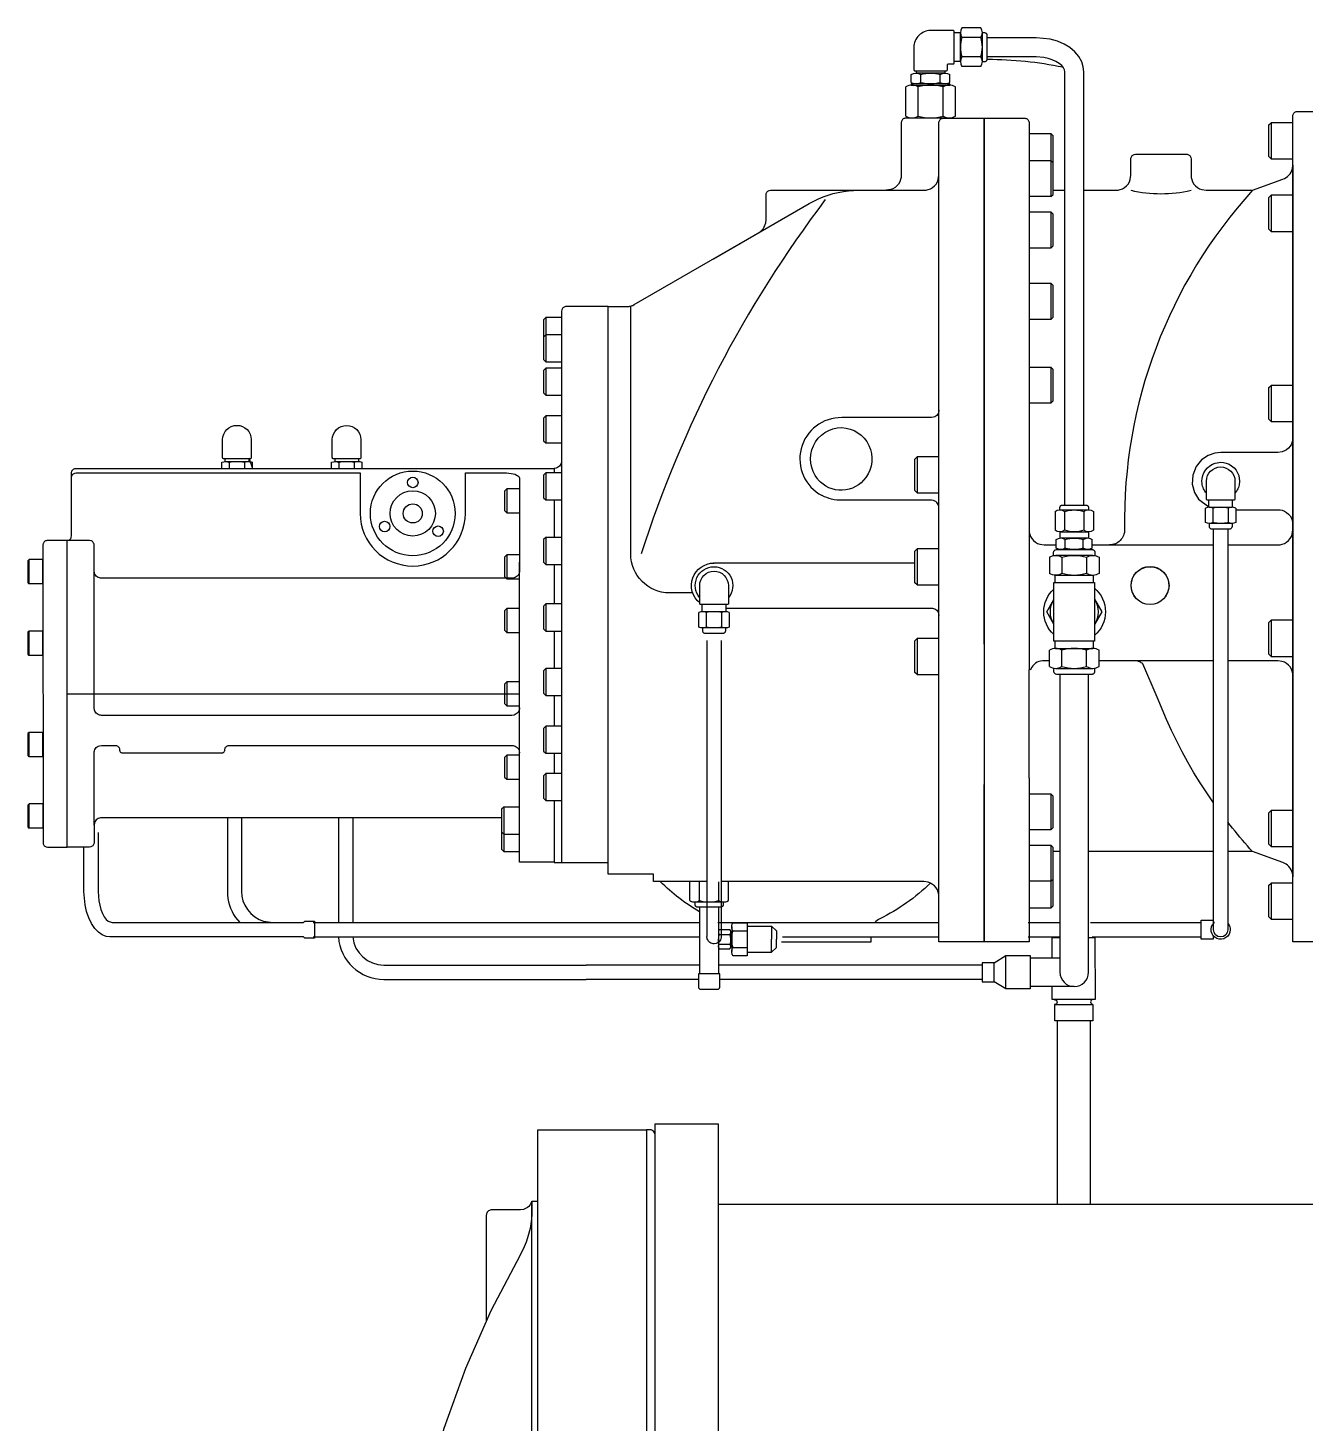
# Model space of a CAD drawing. Extents: x -345393 to -54719, y 203828 to 476815.
# Drawn here: x -303947 to -301704, y 293336 to 295787 of the extents above; entities that cross this region are included whole.
import ezdxf

# ---------------------------------------------------------------- set-up
doc = ezdxf.new("R2010")
doc.units = 0
doc.header["$LTSCALE"] = 1000
doc.header["$MEASUREMENT"] = 0
doc.layers.get('0').update_dxf_attribs({"color": 252, "linetype": 'CONTINUOUS'})
doc.layers.add('暖通-风-设备', color=40, linetype='CONTINUOUS')

# ---------------------------------------------------------------- blocks, each defined once
blk = doc.blocks.new('A$C458E6109')
at = {"color": 3}
for p, q in [((1637.9, 5447.2), (1627, 5447.2)), ((1637.9, 5396.7), (1637.9, 5447.5)), ((1676.3, 5396.7), (1676.3, 5447.6)), ((1637.9, 5396.9), (1627, 5396.9)), ((1610.8, 5376.6), (1559.9, 5376.6)), ((1560.3, 5380.5), (1560.3, 5376.6)), ((1610.6, 5380.5), (1610.6, 5376.6)), ((1552.8, 5355.7), (1618.1, 5355.7)), ((1610.7, 5357.8), (1559.9, 5357.8)), ((1600, 3929.8), (1600, 5197.1)), ((2221.7, 3952.2), (2221.7, 5218.2)), ((2221.7, 5215), (2221.7, 3964.8)), ((326.1, 4682.2), (406.7, 4682.2)), ((346.1, 4699), (346.1, 4694.3)), ((347.1, 4694.3), (387.1, 4694.3)), ((353.8, 4682.2), (353.8, 4692.9)), ((380.4, 4692.9), (380.4, 4682.2)), ((388, 4699), (388, 4694.4)), ((388.1, 4700.6), (394.7, 4682.2)), ((538.8, 4699), (538.8, 4694.3)), ((539.9, 4694.3), (579.8, 4694.3)), ((546.6, 4682.2), (546.6, 4692.9)), ((573.1, 4692.9), (573.1, 4682.2)), ((580.7, 4699), (580.7, 4694.4)), ((937.3, 4695.4), (937.3, 3990)), ((1812.3, 4609.1), (1863.2, 4609.1)), ((2073.9, 4613.7), (2073.9, 4626.3)), ((2114.8, 4613.7), (2074.9, 4613.7)), ((2081.6, 4586.8), (2081.6, 4612.3)), ((2108.2, 4612.3), (2108.2, 4586.8)), ((2115.9, 4613.7), (2115.9, 4626.3)), ((2114.8, 4585.3), (2074.9, 4585.3)), ((1812.3, 4570.7), (1863.1, 4570.7)), ((1812.5, 4570.7), (1812.5, 4559.8)), ((1861.3, 4559.8), (1814.1, 4559.8)), ((1862.8, 4570.7), (1862.8, 4559.8)), ((1861.3, 4539.4), (1814.1, 4539.4)), ((1805.1, 4529.4), (1870.4, 4529.4)), ((1804.1, 4481.7), (1804.1, 4494.3)), ((1805, 4494.3), (1870.4, 4494.3)), ((1871.2, 4494.3), (1871.2, 4481.7)), ((1184.1, 4430.2), (1184.1, 4442.8)), ((1226.1, 4430.2), (1226.1, 4442.8)), ((1225, 4430.2), (1185.1, 4430.2)), ((1191.7, 4403.2), (1191.7, 4428.8)), ((1218.4, 4428.8), (1218.4, 4403.2)), ((1225, 4401.8), (1185.1, 4401.8)), ((1192.6, 4379.8), (1192.6, 3859.5)), ((1804.1, 4365.9), (1804.1, 4378.4)), ((1805, 4365.9), (1870.4, 4365.9)), ((1871.2, 4378.4), (1871.2, 4365.9)), ((1758.4, 4137.8), (1758.4, 4328.2)), ((1805.1, 4330.7), (1870.4, 4330.7)), ((68.7, 4286.1), (863.4, 4286.1)), ((1171.1, 3920.4), (1221.9, 3920.4)), ((1236.1, 3876.6), (1236.1, 3844.1)), ((1306.2, 3878), (1306.2, 3855)), ((1214.5, 3871.9), (1233, 3871.9)), ((1214.5, 3863.4), (1233, 3863.4)), ((1234.3, 3844.1), (1234.3, 3867.7)), ((1238.1, 3869.5), (1263.4, 3869.5)), ((1306.2, 3831.9), (1306.2, 3855)), ((1812.5, 3857.7), (1807.1, 3857.7)), ((1862.8, 3857.9), (1865.7, 3857.9)), ((1213.2, 3842.2), (1213.2, 3844.1)), ((1214.5, 3846.4), (1233, 3846.4)), ((1214.5, 3838), (1233, 3838)), ((1234.3, 3842.2), (1234.3, 3844.1)), ((1236.1, 3844.1), (1236.1, 3833.1)), ((1238.1, 3840.4), (1263.4, 3840.4))]:
    blk.add_line(p, q, dxfattribs=at)
for points in [[(1624.9, 5392.7), (1625.2, 5392.8), (1625.5, 5392.9), (1625.8, 5392.9), (1626.1, 5393.1), (1626.4, 5393.3), (1626.6, 5393.6), (1626.8, 5393.9), (1626.9, 5394.2), (1627, 5394.8), (1627, 5449.3), (1627, 5449.3), (1627, 5449.6), (1626.9, 5449.9), (1626.8, 5450.3), (1626.6, 5450.5), (1626.4, 5450.8), (1626.1, 5451), (1625.8, 5451.2), (1625.5, 5451.3), (1624.9, 5451.4), (1585.4, 5451.4, 0.414214), (1556.1, 5422.1), (1556.1, 5382.6), (1556.1, 5382.6), (1556.1, 5382.3), (1556.2, 5382), (1556.3, 5381.7), (1556.5, 5381.4), (1556.7, 5381.1), (1557, 5380.9), (1557.2, 5380.7), (1557.6, 5380.6), (1558.2, 5380.5), (1612.7, 5380.5), (1612.7, 5380.5), (1613, 5380.5), (1613.3, 5380.6), (1613.6, 5380.7), (1613.9, 5380.9), (1614.1, 5381.1), (1614.4, 5381.4), (1614.5, 5381.7), (1614.7, 5382), (1614.8, 5382.6), (1614.8, 5390.6), (1614.8, 5390.6), (1614.8, 5390.9), (1614.8, 5391.2), (1615, 5391.6), (1615.1, 5391.8), (1615.4, 5392.1), (1615.6, 5392.3), (1615.9, 5392.5), (1616.2, 5392.7), (1616.8, 5392.7), (1624.9, 5392.7)], [(1640.5, 5456, 0.309373), (1640.5, 5439.1, 0.154701), (1640.5, 5405.2, 0.30923), (1640.5, 5388.3)], [(1673.7, 5388.3, 0.309277), (1673.7, 5405.2, 0.154703), (1673.7, 5439.1, 0.309408), (1673.7, 5456)], [(1685.5, 5401.1, -0.048424), (1817.8, 5387.4)], [(1551.5, 5374, -0.309381), (1568.4, 5374, -0.154706), (1602.3, 5374, -0.309222), (1619.2, 5374)], [(1629, 5352.3, 0.309416), (1607.2, 5352.3, 0.154705), (1563.7, 5352.3, 0.30926), (1541.9, 5352.3)], [(1551.5, 5360.4, 0.309381), (1568.4, 5360.4, 0.154706), (1602.3, 5360.4, 0.309262), (1619.2, 5360.4)], [(1541.9, 5301.2, 0.309276), (1563.7, 5301.2, 0.154708), (1607.3, 5301.2, 0.309377), (1629, 5301.2)], [(1400.4, 5154.3, 0.084543), (1077, 4531.9)], [(2150.8, 5170.7, 0.191415), (1926.1, 4574.5, -0.419413), (1899.7, 4547.6)], [(1937.2, 5170.7, 0.112174), (2042.8, 5170.7)], [(1166.6, 4463.3), (1126.8, 4463.3, -0.411835), (1058.7, 4531.9), (1058.7, 4967.3)], [(1600, 4784.6), (1599.9, 4782.7), (1599.4, 4780.7), (1598.7, 4778.8), (1597.6, 4776.9), (1596.1, 4775.3), (1594.5, 4773.9), (1592.6, 4772.7), (1590.7, 4772), (1586.8, 4771.4), (1429.5, 4771.4, 0.79104), (1394.8, 4634.4)], [(341.9, 4732.6, -1), (392.2, 4732.6), (392.2, 4701.1), (392.2, 4701.1), (392.2, 4700.8), (392.1, 4700.5), (392, 4700.2), (391.8, 4699.9), (391.6, 4699.6), (391.3, 4699.4), (391, 4699.2), (390.7, 4699.2), (390.1, 4699), (344, 4699), (344, 4699), (343.7, 4699.1), (343.4, 4699.2), (343.1, 4699.2), (342.8, 4699.4), (342.5, 4699.6), (342.3, 4699.9), (342.1, 4700.2), (342, 4700.5), (341.9, 4701.1), (341.9, 4732.6)], [(534.6, 4732.6, -0.991303), (584.9, 4732.6), (584.9, 4701.1), (584.9, 4701.1), (584.9, 4700.8), (584.8, 4700.5), (584.7, 4700.2), (584.5, 4699.9), (584.3, 4699.6), (584, 4699.4), (583.7, 4699.2), (583.4, 4699.2), (582.8, 4699), (536.7, 4699), (536.7, 4699), (536.4, 4699.1), (536.1, 4699.2), (535.8, 4699.2), (535.5, 4699.4), (535.2, 4699.6), (535, 4699.9), (534.8, 4700.2), (534.7, 4700.5), (534.6, 4701.1), (534.6, 4732.6)], [(1387.6, 4663.2, -0.639083), (1429.5, 4753.8, -0.603405), (1471.4, 4666)], [(340.5, 4692.9, -0.223683), (353.8, 4692.3)], [(353.8, 4692.9, -0.107705), (380.4, 4692.9)], [(380.4, 4692.9, -0.223497), (393.7, 4692.9)], [(533.2, 4692.9, -0.223707), (546.5, 4692.3)], [(546.5, 4692.9, -0.107705), (573.1, 4692.9)], [(573.1, 4692.9, -0.22348), (586.4, 4692.9)], [(2069.8, 4659.8, -0.991303), (2120, 4659.8), (2120, 4628.4), (2120, 4628.4), (2120, 4628.1), (2120, 4627.8), (2119.8, 4627.5), (2119.7, 4627.2), (2119.4, 4626.9), (2119.2, 4626.7), (2118.9, 4626.5), (2118.6, 4626.4), (2118, 4626.3), (2071.8, 4626.3), (2071.8, 4626.3), (2071.5, 4626.3), (2071.2, 4626.4), (2070.9, 4626.5), (2070.6, 4626.7), (2070.4, 4626.9), (2070.1, 4627.2), (2070, 4627.5), (2069.8, 4627.8), (2069.8, 4628.4), (2069.8, 4659.8)], [(583.5, 4674.2), (583.5, 4603, 1), (768.3, 4603), (768.3, 4674.2)], [(1471.4, 4666, -0.487748), (1387.6, 4662.5)], [(1600, 4613), (1599.9, 4614.9), (1599.4, 4616.8), (1598.7, 4618.8), (1597.6, 4620.6), (1596.1, 4622.3), (1594.5, 4623.7), (1592.6, 4624.8), (1590.7, 4625.6), (1586.8, 4626.1), (1429.5, 4626.1, -0.124691), (1394.8, 4634.4)], [(1803.9, 4606.5, -0.309297), (1820.8, 4606.5, -0.154707), (1854.7, 4606.5, -0.309428), (1871.6, 4606.5)], [(2081.6, 4612.3, 0.223522), (2068.3, 4612.3)], [(2108.1, 4612.3, 0.107709), (2081.5, 4612.3)], [(2121.5, 4612.3, 0.223405), (2108.2, 4612.3)], [(2081.6, 4586.8, -0.223486), (2068.2, 4586.8)], [(2108.2, 4586.8, -0.107705), (2081.6, 4586.8)], [(2121.5, 4586.8, -0.223399), (2108.2, 4586.8)], [(1871.6, 4573.4, -0.309381), (1854.7, 4573.4, -0.154697), (1820.8, 4573.4, -0.309291), (1803.9, 4573.4)], [(1806.2, 4557.4, -0.309423), (1822, 4557.4, -0.154708), (1853.4, 4557.4, -0.309257), (1869.2, 4557.4)], [(2107.5, 4575.4), (2107.5, 3871.5, -1), (2082.3, 3871.5), (2082.3, 4575.4)], [(1869.1, 4541.8, -0.309295), (1853.4, 4541.8, -0.154708), (1822, 4541.8, -0.309457), (1806.2, 4541.8)], [(1179.9, 4445.7, -0.704045), (1205.1, 4515.9)], [(1794.2, 4526, -0.309293), (1816, 4526, -0.154705), (1859.5, 4526, -0.309457), (1881.3, 4526)], [(1179.9, 4455, -0.638677), (1205, 4509.3, -0.638736), (1230.3, 4455.1)], [(1230.2, 4449.1), (1230.2, 4444.9), (1230.2, 4444.9), (1230.2, 4444.6), (1230.2, 4444.3), (1230, 4444), (1229.9, 4443.7), (1229.6, 4443.4), (1229.4, 4443.2), (1229.1, 4443), (1228.8, 4442.9), (1228.2, 4442.8), (1182, 4442.8), (1182, 4442.8), (1181.7, 4442.9), (1181.4, 4442.9), (1181.1, 4443), (1180.8, 4443.2), (1180.6, 4443.4), (1180.3, 4443.7), (1180.2, 4444), (1180, 4444.3), (1179.9, 4444.9), (1179.9, 4476.3, -0.414222), (1205.1, 4501.5, -0.414225), (1230.2, 4476.3), (1230.2, 4449.1)], [(1881.3, 4497.6, -0.309416), (1859.5, 4497.6, -0.154712), (1815.9, 4497.6, -0.309275), (1794.2, 4497.6)], [(1945.7, 4455, -0.639285), (1970.8, 4509.4, -0.639337), (1996, 4455)], [(1802, 4390.4, -0.446297), (1802, 4469.9)], [(1873.3, 4471.8, -0.461083), (1873.3, 4388.4)], [(1802, 4408.2, -0.28264), (1802, 4452)], [(1873.3, 4452.5, -0.287732), (1873.3, 4407.8)], [(1191.8, 4428.8, 0.223476), (1178.5, 4428.8)], [(1218.3, 4428.8, 0.107695), (1191.7, 4428.8)], [(1231.7, 4428.8, 0.223351), (1218.4, 4428.8)], [(1191.7, 4403.2, -0.22353), (1178.4, 4403.2)], [(1218.4, 4403.2, -0.107701), (1191.7, 4403.2)], [(1231.7, 4403.2, -0.223381), (1218.4, 4403.2)], [(1881.3, 4362.5, 0.309416), (1859.5, 4362.5, 0.154712), (1815.9, 4362.5, 0.309244), (1794.2, 4362.5)], [(1794.2, 4334.1, 0.309293), (1816, 4334.1, 0.154709), (1859.5, 4334.1, 0.309457), (1881.3, 4334.1)], [(1179.7, 3903, -0.064951), (1110.7, 3956.2)], [(1585, 3953.6, -0.081348), (1496.1, 3890.9, 0.10634), (1487.3, 3884.1)], [(2108.3, 3881.7, -0.162988), (2111.6, 3871.6, -0.536861), (2088.4, 3856.2, -0.539225), (2083.2, 3883.8)], [(545.3, 3858.9, 0.394421), (625.1, 3784.4), (980.3, 3784.4)], [(570.4, 3858.9, 0.384771), (625.1, 3809.6), (980.3, 3809.6)], [(1812.5, 3797, 1), (1862.8, 3797)], [(1803.3, 3748.7, -0.793003), (1805.2, 3740.8, -0.115984), (1803.3, 3740.4)], [(1870.3, 3749, 0.910769), (1870.4, 3740.6)]]:
    blk.add_lwpolyline(points, format="xyb", dxfattribs=at)
for points in [[(1673.7, 5456), (1640.5, 5456)], [(1676.3, 5396.9), (1680.5, 5396.9), (1680.5, 5396.9), (1681.1, 5396.9), (1681.7, 5397.1), (1682.3, 5397.3), (1682.9, 5397.7), (1683.4, 5398.2), (1683.9, 5398.7), (1684.2, 5399.3), (1684.5, 5399.9), (1684.7, 5401.1), (1684.7, 5443), (1684.7, 5443), (1684.6, 5443.6), (1684.5, 5444.3), (1684.2, 5444.9), (1683.9, 5445.5), (1683.4, 5446), (1682.9, 5446.4), (1682.3, 5446.8), (1681.7, 5447), (1680.5, 5447.2), (1676.3, 5447.2)], [(1673.7, 5439.1), (1640.5, 5439.1)], [(1854.4, 4617.5), (1854.4, 5378.9), (1854.4, 5378.9), (1853.5, 5387.7), (1850.8, 5396.7), (1845.9, 5405.6), (1839, 5413.9), (1830.1, 5421.4), (1819.7, 5427.7), (1808, 5432.6), (1795.6, 5436.1), (1770.6, 5438.7), (1684.7, 5438.7)], [(1673.7, 5405.2), (1640.5, 5405.2)], [(1820.9, 4617.5), (1820.9, 5378.9), (1820.9, 5378.9), (1820.4, 5382.4), (1818.6, 5386.1), (1815.6, 5390), (1811.2, 5393.7), (1805.6, 5397.2), (1799, 5400.1), (1791.9, 5402.4), (1784.5, 5404.1), (1770.6, 5405.2), (1684.7, 5405.2)], [(1551.5, 5360.4), (1551.5, 5374)], [(1568.4, 5360.4), (1568.4, 5374)], [(1602.3, 5360.4), (1602.3, 5374)], [(1619.2, 5360.4), (1619.2, 5374)], [(1673.7, 5388.3), (1640.5, 5388.3)], [(1541.9, 5301.2), (1541.9, 5352.3)], [(1551.5, 5355.7), (1619.3, 5355.7), (1619.3, 5357.8), (1551.5, 5357.8), (1551.5, 5355.7)], [(1563.7, 5301.2), (1563.7, 5352.3)], [(1607.3, 5301.2), (1607.3, 5352.3)], [(1629, 5301.2), (1629, 5352.3)], [(1098.5, 3969.4), (1019.1, 3969.4), (1019.1, 3990), (1019.1, 4966.5), (1051.7, 4966.5), (1051.7, 4966.5), (1053.1, 4966.5), (1054.5, 4966.5), (1055.8, 4966.7), (1057.2, 4966.9), (1058.5, 4967.3), (1059.8, 4967.6), (1061.1, 4968.1), (1062.4, 4968.6), (1064.8, 4969.8), (1283.2, 5095.9), (1283.2, 5095.9), (1285.4, 5097.4), (1287.5, 5099.1), (1289.5, 5101.1), (1291.3, 5103.2), (1292.8, 5105.6), (1294.1, 5108.1), (1295.1, 5110.7), (1295.8, 5113.4), (1296.4, 5118.8), (1296.4, 5162.8), (1296.4, 5162.8), (1296.5, 5164), (1296.7, 5165.1), (1297.2, 5166.3), (1297.8, 5167.4), (1298.7, 5168.4), (1299.7, 5169.3), (1300.8, 5169.9), (1302, 5170.3), (1304.3, 5170.7), (1573.6, 5170.7), (1573.6, 5170.7), (1577.4, 5171), (1581.4, 5171.9), (1585.3, 5173.4), (1589, 5175.6), (1592.3, 5178.5), (1595.1, 5181.7), (1597.3, 5185.4), (1598.9, 5189.4), (1600, 5197.1), (1600, 5289.5), (1600, 5289.5), (1600.1, 5290.7), (1600.4, 5291.9), (1600.8, 5293), (1601.5, 5294.1), (1602.3, 5295.1), (1603.3, 5296), (1604.4, 5296.6), (1605.6, 5297.1), (1607.9, 5297.4), (1679.2, 5297.4), (1679.2, 3850.6), (1600, 3850.6), (1600, 3929.8), (1600, 3929.8), (1599.7, 3933.6), (1598.9, 3937.5), (1597.3, 3941.4), (1595.1, 3945.1), (1592.3, 3948.5), (1589, 3951.3), (1585.3, 3953.5), (1581.4, 3955), (1573.6, 3956.2), (1217.6, 3956.2)], [(1609.6, 5297.4), (1541.9, 5297.4), (1541.9, 5297.4), (1540.8, 5297.4), (1539.6, 5297.1), (1538.4, 5296.6), (1537.3, 5296), (1536.3, 5295.1), (1535.5, 5294.1), (1534.8, 5293), (1534.3, 5291.9), (1534, 5289.5), (1534, 5197.1), (1534, 5197.1), (1533.7, 5193.3), (1532.8, 5189.4), (1531.3, 5185.4), (1529.1, 5181.7), (1526.3, 5178.5), (1522.9, 5175.6), (1519.2, 5173.4), (1515.3, 5171.9), (1507.6, 5170.7)], [(1679.2, 4373.4), (1679.2, 5297.4), (1750.5, 5297.4), (1750.5, 5297.4), (1751.6, 5297.4), (1752.8, 5297.1), (1754, 5296.6), (1755.1, 5296), (1756.1, 5295.1), (1757, 5294.1), (1757.6, 5293), (1758.1, 5291.9), (1758.4, 5289.5), (1758.4, 4328.2)], [(2069.2, 5170.7), (2150.8, 5170.7), (2204.3, 5190.2), (2204.3, 5190.2), (2207.1, 5191.4), (2209.9, 5193), (2212.5, 5195), (2214.8, 5197.2), (2216.9, 5199.9), (2218.6, 5202.7), (2220, 5205.7), (2220.9, 5208.8), (2221.7, 5215), (2221.7, 5301.4), (2221.7, 5301.4), (2221.8, 5302.6), (2222, 5303.7), (2222.5, 5304.9), (2223.1, 5306), (2224, 5307), (2225, 5307.9), (2226.1, 5308.5), (2227.3, 5309), (2229.6, 5309.4), (2300.9, 5309.4)], [(1758.4, 5270.3), (1796.7, 5270.3), (1796.7, 5223)], [(1800.6, 5219), (1800.6, 5266.3), (1796.7, 5270.3)], [(2183.4, 5226.1), (2179.5, 5230.1), (2179.5, 5285.6), (2183.4, 5289.5)], [(2221.7, 5289.5), (2183.4, 5289.5), (2183.4, 5226.1), (2221.7, 5226.1)], [(1758.4, 5223), (1796.7, 5223), (1796.7, 5159.6), (1758.4, 5159.6)], [(1796.7, 5159.6), (1800.6, 5163.6), (1800.6, 5219), (1796.7, 5223)], [(1910.8, 5170.7), (1914.6, 5171), (1918.6, 5171.9), (1922.5, 5173.4), (1926.2, 5175.6), (1929.5, 5178.5), (1932.3, 5181.7), (1934.5, 5185.5), (1936.1, 5189.4), (1937.2, 5197.1), (1937.2, 5226.1), (1937.2, 5226.1), (1937.3, 5227.3), (1937.6, 5228.5), (1938, 5229.6), (1938.7, 5230.8), (1939.5, 5231.8), (1940.5, 5232.6), (1941.6, 5233.2), (1942.8, 5233.7), (1945.1, 5234.1), (2034.9, 5234.1), (2034.9, 5234.1), (2036.1, 5234), (2037.2, 5233.7), (2038.4, 5233.2), (2039.5, 5232.6), (2040.5, 5231.8), (2041.4, 5230.8), (2042, 5229.6), (2042.5, 5228.5), (2042.8, 5226.1), (2042.8, 5197.1), (2042.8, 5197.1), (2043.1, 5193.3), (2044, 5189.4), (2045.5, 5185.4), (2047.7, 5181.7), (2050.6, 5178.5), (2053.9, 5175.6), (2057.6, 5173.4), (2061.5, 5171.9), (2069.2, 5170.7)], [(1204, 5050.2), (1372.3, 5147.3), (1372.3, 5147.3), (1380.2, 5151.7), (1388.4, 5155.6), (1396.9, 5159.1), (1405.5, 5162.2), (1414.3, 5164.8), (1423.2, 5166.9), (1432.2, 5168.6), (1441.3, 5169.7), (1459.4, 5170.7)], [(1800.7, 5170.7), (1820.9, 5170.7)], [(1854.4, 5170.7), (1910.8, 5170.7)], [(2183.4, 5098.6), (2179.4, 5102.5), (2179.4, 5158), (2183.4, 5162)], [(2221.7, 5162), (2183.4, 5162), (2183.4, 5098.6), (2221.7, 5098.6)], [(1758.4, 5132.7), (1796.7, 5132.7), (1796.7, 5069.3), (1758.4, 5069.3)], [(1796.7, 5069.3), (1800.6, 5073.3), (1800.6, 5128.8), (1796.7, 5132.7)], [(1758.4, 5007.3), (1796.7, 5007.3), (1796.7, 4943.9), (1758.4, 4943.9)], [(1796.7, 4943.9), (1800.6, 4947.9), (1800.6, 5003.4), (1796.7, 5007.3)], [(924.1, 4098.6), (924.1, 3990), (1019.1, 3990), (1019.2, 4966.3)], [(1019.2, 4966.3), (945.2, 4966.3), (945.2, 4966.3), (944.1, 4966.3), (942.9, 4966), (941.7, 4965.5), (940.6, 4964.9), (939.6, 4964.1), (938.8, 4963.1), (938.1, 4961.9), (937.7, 4960.8), (937.3, 4958.4), (937.3, 4695.4), (937.3, 4695.4), (937.2, 4693.5), (936.7, 4691.5), (936, 4689.6), (934.9, 4687.7), (933.5, 4686.1), (931.8, 4684.7), (929.9, 4683.5), (928, 4682.8), (924.1, 4682.2), (924.1, 4674.1)], [(937.3, 4947), (909.6, 4947), (905.6, 4943.1), (905.6, 4912.8)], [(909.6, 4947), (909.6, 4916.8)], [(937.3, 4916.8), (909.6, 4916.8), (905.6, 4912.8), (905.6, 4873.3), (909.6, 4869.3), (937.3, 4869.3)], [(909.6, 4916.8), (909.6, 4869.3)], [(937.3, 4858.3), (909.6, 4858.3), (905.6, 4854.3), (905.6, 4814.8), (909.6, 4810.8), (937.3, 4810.8)], [(909.6, 4858.3), (909.6, 4810.8)], [(1758.4, 4860), (1796.7, 4860), (1796.7, 4796.6), (1758.4, 4796.6)], [(1796.7, 4796.6), (1800.6, 4800.6), (1800.6, 4856), (1796.7, 4860)], [(2183.4, 4764.6), (2179.4, 4768.6), (2179.4, 4824), (2183.4, 4828)], [(2221.7, 4828), (2183.4, 4828), (2183.4, 4764.6), (2221.7, 4764.6)], [(937.3, 4774.3), (909.6, 4774.3), (905.6, 4770.4), (905.6, 4730.8), (909.6, 4726.9), (937.3, 4726.9)], [(909.6, 4774.3), (909.6, 4726.9)], [(2221.7, 4736.4), (2221.4, 4732.6), (2220.5, 4728.7), (2219, 4724.8), (2216.8, 4721), (2213.9, 4717.7), (2210.6, 4714.9), (2206.9, 4712.7), (2203, 4711.2), (2195.3, 4710), (2094.9, 4710), (2094.9, 4710), (2084.4, 4708.9), (2072.8, 4704.9), (2061.4, 4697.2), (2051.7, 4685.4), (2045.9, 4670.5), (2045, 4654.6), (2048.8, 4639.9), (2056, 4628.1), (2073.9, 4614.3)], [(68.7, 4555.4), (69.8, 4555.5), (71, 4555.8), (72.2, 4556.3), (73.3, 4556.9), (74.3, 4557.8), (75.1, 4558.8), (75.8, 4559.9), (76.2, 4561.1), (76.6, 4563.4), (76.6, 4674.3), (76.6, 4674.3), (76.7, 4675.4), (76.9, 4676.6), (77.4, 4677.8), (78.1, 4678.8), (78.9, 4679.8), (79.9, 4680.7), (81, 4681.4), (82.2, 4681.9), (84.5, 4682.2), (924.1, 4682.2)], [(340.5, 4682.2), (340.5, 4692.9)], [(393.7, 4692.9), (393.7, 4682.2)], [(533.2, 4682.2), (533.2, 4692.9)], [(586.4, 4692.9), (586.4, 4682.2)], [(1561.7, 4639), (1557.8, 4643), (1557.8, 4698.4), (1561.7, 4702.3)], [(1600, 4702.3), (1561.7, 4702.3), (1561.7, 4639), (1600, 4639)], [(2069.8, 4638.5), (2068.3, 4640.2), (2067, 4642.2), (2065.9, 4644.2), (2064.8, 4646.3), (2063.9, 4648.5), (2063.2, 4650.7), (2062.6, 4653), (2062.2, 4655.2), (2061.9, 4659.8), (2061.9, 4659.8), (2062.3, 4664.6), (2063.4, 4669.5), (2065.3, 4674.4), (2068.1, 4679), (2071.6, 4683.1), (2075.7, 4686.7), (2080.4, 4689.4), (2085.2, 4691.4), (2094.9, 4692.9)], [(2094.9, 4692.9), (2099.7, 4692.5), (2104.6, 4691.4), (2109.5, 4689.4), (2114.1, 4686.7), (2118.3, 4683.1), (2121.8, 4679), (2124.5, 4674.4), (2126.5, 4669.5), (2127.9, 4659.8), (2127.9, 4659.8), (2127.8, 4657.5), (2127.6, 4655.2), (2127.2, 4653), (2126.6, 4650.7), (2125.9, 4648.5), (2125, 4646.3), (2124, 4644.2), (2122.8, 4642.2), (2120, 4638.5)], [(768.3, 4674.2), (837, 4674.2), (837, 4674.2), (840.8, 4674.1), (844.7, 4673.8), (848.6, 4673.3), (852.3, 4672.6), (855.6, 4671.7), (858.4, 4670.5), (860.6, 4669.3), (862.2, 4668), (863.4, 4665.5), (863.4, 4502.3), (863.4, 4502.3), (863.2, 4500.3), (862.8, 4498.4), (862, 4496.4), (860.9, 4494.6), (859.5, 4492.9), (857.8, 4491.5), (856, 4490.4), (854, 4489.7), (850.2, 4489.1), (129.4, 4489.1), (129.4, 4489.1), (127.5, 4489.2), (125.5, 4489.7), (123.5, 4490.4), (121.7, 4491.5), (120, 4492.9), (118.6, 4494.6), (117.5, 4496.4), (116.7, 4498.4), (116.2, 4502.3), (116.2, 4547.5), (116.2, 4547.5), (116.1, 4548.7), (115.8, 4549.9), (115.3, 4551), (114.7, 4552.2), (113.8, 4553.2), (112.8, 4554), (111.7, 4554.6), (110.6, 4555.1), (108.2, 4555.4), (68.6, 4555.4)], [(76.6, 4666.3), (76.7, 4667.4), (76.9, 4668.6), (77.4, 4669.8), (78.1, 4670.9), (78.9, 4671.9), (79.9, 4672.7), (81, 4673.4), (82.2, 4673.8), (84.5, 4674.2), (583.5, 4674.2)], [(937.3, 4674.1), (909.6, 4674.1), (905.6, 4670.2), (905.6, 4630.6), (909.6, 4626.6), (937.3, 4626.6)], [(909.6, 4674.1), (909.6, 4626.6)], [(863.4, 4646.3), (840.9, 4646.3), (837, 4642.3), (837, 4608), (840.9, 4604), (863.4, 4604)], [(840.9, 4646.3), (840.9, 4604)], [(924.1, 4626.6), (924.1, 4561)], [(1812.5, 4609.1), (1812.5, 4613.3), (1812.5, 4613.3), (1812.6, 4613.9), (1812.7, 4614.5), (1812.9, 4615.2), (1813.3, 4615.7), (1813.7, 4616.3), (1814.3, 4616.7), (1814.9, 4617.1), (1815.5, 4617.3), (1816.7, 4617.5), (1858.6, 4617.5), (1858.6, 4617.5), (1859.2, 4617.5), (1859.9, 4617.3), (1860.5, 4617.1), (1861.1, 4616.7), (1861.6, 4616.3), (1862, 4615.7), (1862.4, 4615.2), (1862.6, 4614.5), (1862.8, 4613.3), (1862.8, 4609.1)], [(2068.2, 4586.8), (2068.2, 4612.3)], [(2121.5, 4612.3), (2121.5, 4586.8)], [(2121.5, 4609.6), (2195.3, 4609.6), (2195.3, 4609.6), (2199.1, 4609.4), (2203, 4608.5), (2206.9, 4607), (2210.6, 4604.7), (2213.9, 4601.9), (2216.7, 4598.6), (2219, 4594.9), (2220.5, 4591), (2221.7, 4583.3)], [(1803.9, 4606.5), (1803.9, 4573.4)], [(1820.8, 4606.5), (1820.8, 4573.4)], [(1854.7, 4606.5), (1854.7, 4573.4)], [(1871.6, 4606.5), (1871.6, 4573.4)], [(2114.9, 4585.3), (2114.9, 4580.3), (2114.9, 4580.3), (2114.8, 4579.6), (2114.6, 4578.9), (2114.3, 4578.1), (2113.9, 4577.4), (2113.4, 4576.8), (2112.8, 4576.2), (2112.1, 4575.8), (2111.3, 4575.6), (2109.9, 4575.4), (2079.9, 4575.4), (2079.9, 4575.4), (2079.2, 4575.4), (2078.5, 4575.6), (2077.7, 4575.8), (2077, 4576.2), (2076.4, 4576.8), (2075.9, 4577.4), (2075.5, 4578.1), (2075.2, 4578.9), (2075, 4580.3), (2075, 4585.3)], [(937.3, 4561), (909.6, 4561), (905.6, 4557.1), (905.6, 4517.4), (909.6, 4513.5), (937.3, 4513.5)], [(909.6, 4561), (909.6, 4513.5)], [(1758.4, 4574), (1758.7, 4570.2), (1759.6, 4566.2), (1761.1, 4562.4), (1763.3, 4558.7), (1766.2, 4555.4), (1769.5, 4552.6), (1773.2, 4550.4), (1777.1, 4548.8), (1784.8, 4547.6), (1806.2, 4547.6)], [(2107.5, 4547.6), (2195.3, 4547.6), (2195.3, 4547.6), (2199.1, 4547.9), (2203, 4548.8), (2206.9, 4550.4), (2210.6, 4552.6), (2213.9, 4555.4), (2216.7, 4558.7), (2219, 4562.4), (2220.5, 4566.2), (2221.7, 4574)], [(26.5, 4024.9), (26.6, 4023.7), (26.8, 4022.5), (27.3, 4021.4), (27.9, 4020.2), (28.8, 4019.2), (29.8, 4018.3), (30.9, 4017.7), (32.1, 4017.2), (34.4, 4016.9), (68.7, 4016.9), (68.7, 4555.4), (34.3, 4555.4), (34.3, 4555.4), (33.2, 4555.4), (32, 4555.1), (30.8, 4554.6), (29.7, 4554), (28.7, 4553.1), (27.9, 4552.2), (27.2, 4551), (26.8, 4549.9), (26.4, 4547.5), (26.5, 4024.9)], [(1561.7, 4477.4), (1557.8, 4481.3), (1557.8, 4536.8), (1561.7, 4540.8)], [(1600, 4540.8), (1561.7, 4540.8), (1561.7, 4477.4), (1600, 4477.4)], [(1801.4, 4529.4), (1801.4, 4534.4), (1801.4, 4534.4), (1801.5, 4535.1), (1801.7, 4535.9), (1802, 4536.6), (1802.4, 4537.3), (1802.9, 4537.9), (1803.5, 4538.5), (1804.2, 4538.9), (1805, 4539.2), (1806.4, 4539.4), (1869.1, 4539.4), (1869.1, 4539.4), (1869.8, 4539.4), (1870.5, 4539.2), (1871.3, 4538.9), (1872, 4538.5), (1872.6, 4537.9), (1873.1, 4537.3), (1873.5, 4536.6), (1873.8, 4535.9), (1874, 4534.4), (1874, 4529.4)], [(1806.2, 4541.8), (1806.2, 4557.4)], [(1822, 4541.8), (1822, 4557.4)], [(1853.4, 4541.8), (1853.4, 4557.4)], [(1869.1, 4541.8), (1869.1, 4557.4)], [(1869.1, 4547.6), (2082.3, 4547.6)], [(26.4, 4500.8), (26.4, 4521.9), (2, 4521.9), (0, 4520), (0, 4481.7), (0, 4481.7), (0, 4481.4), (0.1, 4481.1), (0.2, 4480.8), (0.4, 4480.5), (0.6, 4480.3), (0.8, 4480.1), (1.1, 4479.9), (1.4, 4479.8), (2, 4479.7), (26.4, 4479.7), (26.4, 4500.8)], [(2, 4479.7), (2, 4521.9)], [(863.4, 4530.3), (840.9, 4530.3), (837, 4526.3), (837, 4492.1), (840.9, 4488.1), (863.4, 4488.1)], [(840.9, 4530.3), (840.9, 4488.1)], [(863.4, 4053.2), (863.4, 4517.2)], [(924.1, 4513.5), (924.1, 4443.9)], [(1557.8, 4515.9), (1204, 4515.9)], [(1794.2, 4526), (1794.2, 4497.6)], [(1815.9, 4526), (1815.9, 4497.6)], [(1859.5, 4526), (1859.5, 4497.6)], [(1881.3, 4526), (1881.3, 4497.6)], [(116.2, 4261.4), (116.2, 4502.3)], [(1802, 4481.7), (1873.3, 4481.7), (1873.3, 4378.4), (1802, 4378.4), (1802, 4481.7)], [(937.3, 4443.9), (909.6, 4443.9), (905.6, 4439.8), (905.6, 4400.3), (909.6, 4396.3), (937.3, 4396.3)], [(909.6, 4443.9), (909.6, 4396.3)], [(1802, 4408.2), (1789.4, 4430.1), (1802, 4452)], [(1873.3, 4452.5), (1886.2, 4430.1), (1873.3, 4407.8)], [(863.4, 4436.1), (840.9, 4436.1), (837, 4432.1), (837, 4397.8), (840.9, 4393.8), (863.4, 4393.8)], [(840.9, 4436.1), (840.9, 4393.8)], [(1178.4, 4403.2), (1178.4, 4428.8)], [(1226.1, 4436.7), (1586.8, 4436.7), (1586.8, 4436.7), (1588.7, 4436.6), (1590.7, 4436.1), (1592.6, 4435.4), (1594.5, 4434.3), (1596.1, 4432.9), (1597.6, 4431.2), (1598.7, 4429.4), (1599.4, 4427.4), (1600, 4423.5)], [(1231.7, 4428.8), (1231.7, 4403.2)], [(2183.4, 4351.8), (2179.4, 4355.7), (2179.4, 4411.2), (2183.4, 4415.2)], [(2221.7, 4415.2), (2183.4, 4415.2), (2183.4, 4351.8), (2221.7, 4351.8)], [(26.4, 4375.1), (26.4, 4396.2), (2, 4396.2), (0, 4394.2), (0, 4355.9), (0, 4355.9), (0, 4355.7), (0.1, 4355.3), (0.2, 4355.1), (0.4, 4354.8), (0.6, 4354.5), (0.8, 4354.3), (1.1, 4354.1), (1.4, 4354.1), (2, 4353.9), (26.4, 4353.9), (26.4, 4375.1)], [(2, 4353.9), (2, 4396.2)], [(924.1, 4396.3), (924.1, 4330.6)], [(1225, 4401.8), (1225, 4396.8), (1225, 4396.8), (1225, 4396.1), (1224.8, 4395.4), (1224.5, 4394.6), (1224.1, 4393.9), (1223.6, 4393.3), (1223, 4392.8), (1222.3, 4392.4), (1221.5, 4392.1), (1220.1, 4391.8), (1190.1, 4391.8), (1190.1, 4391.8), (1189.4, 4391.9), (1188.7, 4392.1), (1187.9, 4392.4), (1187.2, 4392.8), (1186.6, 4393.3), (1186.1, 4393.9), (1185.7, 4394.6), (1185.4, 4395.4), (1185.1, 4396.8), (1185.1, 4401.8)], [(1217.8, 4379.8), (1217.8, 3859.5), (1217.8, 3859.5), (1217.6, 3857.7), (1217.2, 3855.8), (1216.5, 3853.9), (1215.4, 3852.2), (1214.1, 3850.6), (1212.5, 3849.2), (1210.7, 3848.1), (1208.9, 3847.4), (1205.2, 3846.9), (1205.2, 3846.9), (1203.4, 3847), (1201.5, 3847.4), (1199.6, 3848.1), (1197.9, 3849.2), (1196.3, 3850.6), (1195, 3852.2), (1193.9, 3853.9), (1193.2, 3855.8), (1192.6, 3859.5)], [(1561.7, 4319.8), (1557.8, 4323.7), (1557.8, 4379.1), (1561.7, 4383.2)], [(1600, 4383.2), (1561.7, 4383.2), (1561.7, 4319.8), (1600, 4319.8)], [(1794.2, 4344.3), (1784.8, 4344.3), (1784.8, 4344.3), (1781.8, 4344.1), (1778.7, 4343.6), (1775.7, 4342.7), (1772.7, 4341.4), (1769.9, 4339.7), (1767.4, 4337.7), (1765.1, 4335.4), (1763.1, 4332.9), (1760.2, 4327.5)], [(1794.2, 4334.1), (1794.2, 4362.5)], [(1815.9, 4334.1), (1815.9, 4362.5)], [(1859.5, 4334.1), (1859.5, 4362.5)], [(1881.3, 4334.1), (1881.3, 4362.5)], [(2082.3, 4344.3), (1881.3, 4344.3)], [(2082.3, 4094.5), (2070.5, 4111.9), (2059, 4129.6), (2048, 4147.5), (2037.4, 4165.7), (2027.3, 4184.3), (2017.6, 4203), (2008.3, 4221.9), (1999.6, 4241.1), (1983.5, 4280), (1958.4, 4338.8), (1958.4, 4338.8), (1957, 4339.8), (1955.5, 4340.7), (1954, 4341.5), (1952.4, 4342.3), (1950.7, 4342.9), (1949.1, 4343.4), (1947.3, 4343.8), (1945.6, 4344.1), (1942.2, 4344.3)], [(2221.7, 4317.9), (2221.4, 4321.7), (2220.5, 4325.7), (2219, 4329.6), (2216.7, 4333.3), (2213.9, 4336.6), (2210.6, 4339.4), (2206.9, 4341.6), (2203, 4343.1), (2195.3, 4344.3), (2107.5, 4344.3)], [(937.3, 4330.6), (909.6, 4330.6), (905.6, 4326.6), (905.6, 4287.1), (909.6, 4283.1), (937.3, 4283.1)], [(909.6, 4330.6), (909.6, 4283.1)], [(1801.4, 4330.7), (1801.4, 4325.8), (1801.4, 4325.8), (1801.5, 4325), (1801.7, 4324.3), (1802, 4323.5), (1802.4, 4322.9), (1802.9, 4322.2), (1803.5, 4321.7), (1804.2, 4321.3), (1805, 4321), (1806.4, 4320.7), (1869.1, 4320.7), (1869.1, 4320.7), (1869.8, 4320.8), (1870.5, 4321), (1871.3, 4321.3), (1872, 4321.7), (1872.6, 4322.2), (1873.1, 4322.9), (1873.5, 4323.5), (1873.8, 4324.3), (1874, 4325.8), (1874, 4330.7)], [(1812.5, 4320.7), (1812.5, 3797)], [(1862.8, 3797), (1862.8, 4320.7)], [(863.4, 4307.3), (840.9, 4307.3), (837, 4303.3), (837, 4269), (840.9, 4265.1), (863.4, 4265.1)], [(840.9, 4307.3), (840.9, 4265.1)], [(924.1, 4283.1), (924.1, 4229.1)], [(863.4, 4261.4), (863.2, 4259.5), (862.8, 4257.6), (862, 4255.6), (860.9, 4253.7), (859.5, 4252.1), (857.8, 4250.7), (856, 4249.6), (854, 4248.8), (850.2, 4248.2), (129.4, 4248.2), (129.4, 4248.2), (127.4, 4248.4), (125.5, 4248.8), (123.5, 4249.6), (121.7, 4250.7), (120, 4252.1), (118.6, 4253.7), (117.5, 4255.6), (116.7, 4257.6), (116.2, 4261.4)], [(26.4, 4197.3), (26.4, 4218.4), (2, 4218.4), (0, 4216.4), (0, 4178.1), (0, 4178.1), (0, 4177.8), (0.1, 4177.6), (0.2, 4177.2), (0.4, 4176.9), (0.6, 4176.7), (0.9, 4176.5), (1.1, 4176.3), (1.4, 4176.2), (2, 4176.1), (26.4, 4176.1), (26.4, 4197.3)], [(2, 4176.1), (2, 4218.4)], [(937.3, 4229.1), (909.6, 4229.1), (905.6, 4225.1), (905.6, 4185.5), (909.6, 4181.6), (937.3, 4181.6)], [(909.6, 4229.1), (909.6, 4181.6)], [(116.2, 4182.2), (116.3, 4184.1), (116.7, 4186.1), (117.5, 4188), (118.6, 4189.9), (120, 4191.5), (121.7, 4192.9), (123.5, 4194), (125.5, 4194.8), (129.4, 4195.4), (153.1, 4195.4), (153.1, 4195.4), (154.3, 4195.3), (155.5, 4195.1), (156.6, 4194.6), (157.7, 4193.9), (158.7, 4193.1), (159.6, 4192.1), (160.2, 4191), (160.7, 4189.8), (161, 4187.5), (161, 4187.5), (161, 4187.5), (161.1, 4186.7), (161.3, 4185.9), (161.6, 4185.1), (162, 4184.4), (162.6, 4183.7), (163.3, 4183.2), (164, 4182.7), (164.8, 4182.4), (166.3, 4182.2), (340.6, 4182.2), (340.6, 4182.2), (341.3, 4182.2), (342.1, 4182.4), (342.9, 4182.7), (343.7, 4183.2), (344.3, 4183.7), (344.9, 4184.4), (345.3, 4185.1), (345.6, 4185.9), (345.9, 4187.5), (345.9, 4187.5), (345.9, 4187.5), (345.9, 4188.6), (346.2, 4189.8), (346.7, 4191), (347.3, 4192.1), (348.2, 4193.1), (349.2, 4193.9), (350.3, 4194.6), (351.5, 4195.1), (353.8, 4195.4), (850.2, 4195.4), (850.2, 4195.4), (852.1, 4195.3), (854, 4194.8), (856, 4194), (857.8, 4192.9), (859.5, 4191.5), (860.9, 4189.9), (862, 4188), (862.8, 4186.1), (863.4, 4182.2)], [(116.2, 4055.2), (116.2, 4182.2)], [(863.4, 4178.2), (840.9, 4178.2), (837, 4174.1), (837, 4139.9), (840.9, 4135.9), (863.4, 4135.9)], [(840.9, 4178.2), (840.9, 4135.9)], [(924.1, 4181.6), (924.1, 4146.2)], [(937.3, 4146.2), (909.6, 4146.2), (905.6, 4142.2), (905.6, 4102.6), (909.6, 4098.6), (937.3, 4098.6)], [(909.6, 4146.2), (909.6, 4098.6)], [(1758.4, 4137.8), (1758.4, 3850.6), (1679.2, 3850.6), (1679.2, 4126.8)], [(1758.4, 4110.4), (1796.7, 4110.4), (1796.7, 4047), (1758.4, 4047)], [(1796.7, 4047), (1800.7, 4051), (1800.7, 4106.5), (1796.7, 4110.4)], [(26.5, 4071.5), (26.5, 4092.7), (2, 4092.7), (0.1, 4090.6), (0.1, 4052.3), (0.1, 4052.3), (0.1, 4052.1), (0.2, 4051.8), (0.3, 4051.5), (0.4, 4051.2), (0.7, 4050.9), (0.9, 4050.7), (1.2, 4050.6), (1.5, 4050.5), (2, 4050.4), (26.5, 4050.4), (26.5, 4071.5)], [(2, 4050.4), (2, 4092.7)], [(863.3, 4087.2), (835.6, 4087.2), (831.7, 4083.2), (831.7, 4043.6), (835.6, 4039.6), (863.4, 4039.6)], [(835.6, 4087.2), (835.6, 4039.6)], [(2183.4, 4017.7), (2179.4, 4021.8), (2179.4, 4077.2), (2183.4, 4081.1)], [(2221.7, 4081.1), (2183.4, 4081.1), (2183.4, 4017.7), (2221.7, 4017.7)], [(831.7, 4068.3), (129.4, 4068.3), (129.4, 4068.3), (127.5, 4068.2), (125.5, 4067.8), (123.5, 4067), (121.7, 4065.9), (120, 4064.5), (118.6, 4062.8), (117.5, 4060.9), (116.7, 4059), (116.2, 4055.2), (116.2, 4024.8), (116.2, 4024.8), (116.1, 4023.6), (115.8, 4022.4), (115.3, 4021.3), (114.7, 4020.2), (113.8, 4019.2), (112.8, 4018.3), (111.7, 4017.7), (110.6, 4017.2), (108.2, 4016.9), (68.7, 4016.9)], [(350.4, 4068.4), (350.4, 3938.6), (350.4, 3938.6), (350.6, 3932.7), (351.3, 3926.7), (352.4, 3920.8), (354, 3915), (356, 3909.3), (358.5, 3903.7), (361.3, 3898.4), (364.6, 3893.3), (372, 3884.1)], [(375.1, 4068.4), (375.1, 3938.6), (375.1, 3938.6), (375.8, 3930.7), (377.7, 3922.6), (380.9, 3914.5), (385.5, 3907), (391.4, 3900), (398.3, 3894.2), (406, 3889.7), (414, 3886.5), (430.1, 3884.1)], [(545.3, 4068.4), (545.3, 3884.2)], [(570.4, 4068.4), (570.4, 3884.2)], [(924.1, 3990.4), (863.4, 3990.4), (863.4, 4055.2), (863.4, 4068.3)], [(2150.8, 4009), (2146.3, 4014), (2141.8, 4019), (2137.4, 4024.1), (2133, 4029.2), (2128.7, 4034.3), (2124.3, 4039.5), (2120.1, 4044.7), (2115.8, 4049.9), (2107.5, 4060.5)], [(123.5, 4042.6), (123.5, 3938.6), (123.5, 3938.6), (123.8, 3930.7), (124.6, 3922.6), (126.1, 3914.5), (128.1, 3907), (130.8, 3900), (133.9, 3894.2), (137.3, 3889.7), (141, 3886.5), (148.2, 3884.1), (470.2, 3884.1)], [(831.7, 4043.6), (831.7, 4013), (835.6, 4009.1), (863.4, 4009.1)], [(835.6, 4039.6), (835.6, 4009.1)], [(1758.4, 4020.1), (1796.7, 4020.1), (1796.7, 3956.7), (1758.4, 3956.7)], [(1796.7, 3956.7), (1800.7, 3960.7), (1800.7, 4016.1), (1796.7, 4020.1)], [(470.2, 3858.9), (143.8, 3858.9), (143.8, 3858.9), (137.3, 3859.8), (130.5, 3862.5), (123.8, 3867.1), (117.4, 3873.8), (111.7, 3882.3), (106.9, 3892.3), (103.1, 3903.5), (100.4, 3915.2), (98.4, 3938.6), (98.4, 4016.9)], [(1812.5, 4009), (1800.7, 4009)], [(2082.3, 4009), (1862.8, 4009)], [(2300.9, 3986.3), (2300.9, 3850.6), (2221.7, 3850.6), (2221.7, 3964.8), (2221.7, 3964.8), (2221.5, 3967.8), (2220.9, 3970.9), (2220, 3974), (2218.6, 3977), (2216.9, 3979.9), (2214.8, 3982.5), (2212.5, 3984.8), (2209.9, 3986.8), (2204.3, 3989.6), (2150.8, 4009), (2107.5, 4009)], [(1192.5, 3956.2), (1098.5, 3956.2), (1098.5, 3969.4)], [(1162.6, 3923), (1162.6, 3956)], [(1179.6, 3923), (1179.6, 3956)], [(1213.5, 3923), (1213.5, 3956)], [(1230.4, 3923), (1230.4, 3956)], [(1796.7, 3956.7), (1796.7, 3909.5), (1758.4, 3909.5)], [(1796.7, 3909.5), (1800.7, 3913.5), (1800.7, 3960.7)], [(2183.4, 3890.2), (2179.5, 3894.1), (2179.5, 3949.6), (2183.4, 3953.6)], [(2221.7, 3953.6), (2183.4, 3953.6), (2183.4, 3890.2), (2221.7, 3890.2)], [(1162.6, 3923), (1164.1, 3922), (1165.7, 3921.3), (1167.5, 3920.8), (1169.3, 3920.4), (1171.1, 3920.4), (1173, 3920.4), (1174.8, 3920.8), (1176.5, 3921.3), (1179.6, 3923), (1179.6, 3923), (1182.9, 3922), (1186.2, 3921.3), (1189.6, 3920.8), (1193.1, 3920.4), (1196.5, 3920.4), (1200, 3920.4), (1203.4, 3920.8), (1206.8, 3921.3), (1213.5, 3923), (1213.5, 3923), (1214.9, 3922), (1216.5, 3921.3), (1218.3, 3920.8), (1220.1, 3920.4), (1221.9, 3920.4), (1223.8, 3920.4), (1225.6, 3920.8), (1227.3, 3921.3), (1230.4, 3923)], [(1171.3, 3920.4), (1171.3, 3916.1), (1171.3, 3916.1), (1171.3, 3915.5), (1171.5, 3914.9), (1171.7, 3914.3), (1172.1, 3913.7), (1172.5, 3913.2), (1173, 3912.7), (1173.6, 3912.4), (1174.2, 3912.1), (1175.5, 3912), (1217.4, 3912), (1217.4, 3912), (1218, 3912), (1218.6, 3912.1), (1219.2, 3912.4), (1219.8, 3912.7), (1220.4, 3913.2), (1220.8, 3913.7), (1221.2, 3914.3), (1221.4, 3914.9), (1221.6, 3916.1), (1221.6, 3920.4)], [(1179.7, 3912), (1179.7, 3794.2)], [(1213.2, 3794.2), (1213.2, 3912)], [(470.2, 3884.1), (484.2, 3884.1), (486.5, 3886.4), (503.3, 3886.4), (503.3, 3856.6), (486.5, 3856.6), (484.2, 3858.9), (470.2, 3858.9)], [(501.1, 3884.1), (1178.2, 3884.1)], [(1211.7, 3884.1), (1598.6, 3884.1)], [(1238.1, 3869.5), (1237.8, 3870.1), (1237.4, 3870.8), (1237.1, 3871.5), (1236.9, 3872.2), (1236.6, 3873), (1236.5, 3873.7), (1236.3, 3874.4), (1236.2, 3875.2), (1236.1, 3876.7), (1236.1, 3876.7), (1236.2, 3877.5), (1236.2, 3878.3), (1236.3, 3879), (1236.5, 3879.7), (1236.6, 3880.5), (1236.9, 3881.2), (1237.1, 3881.9), (1237.4, 3882.7), (1238.1, 3884)], [(1238.1, 3884), (1263.4, 3884), (1263.4, 3844.1)], [(1263.4, 3878), (1306.2, 3878), (1314.5, 3869.6), (1314.5, 3855)], [(1757, 3884.1), (1812.5, 3884.1)], [(1866, 3884.1), (2060.7, 3884.1)], [(2081.5, 3854.8), (2060.7, 3854.8), (2060.7, 3888.3), (2081.5, 3888.3), (2081.5, 3881.7)], [(2083.8, 3884.2), (2081.5, 3884.2)], [(501.1, 3858.9), (1178.2, 3858.9)], [(1213.4, 3844.1), (1213.5, 3844.3), (1213.5, 3844.5), (1213.6, 3844.8), (1213.6, 3845), (1213.7, 3845.3), (1213.7, 3845.5), (1213.7, 3845.7), (1213.7, 3845.9), (1213.7, 3846.4), (1213.7, 3846.4), (1213.4, 3848), (1213.2, 3849.7), (1213.1, 3851.4), (1213, 3853.1), (1213.1, 3854.8), (1213.2, 3856.6), (1213.4, 3858.3), (1213.7, 3860), (1214.5, 3863.4), (1214.5, 3863.4), (1214.1, 3864.2), (1213.7, 3865), (1213.4, 3865.8), (1213.3, 3866.7), (1213.2, 3867.7), (1213.3, 3868.6), (1213.4, 3869.5), (1213.7, 3870.3), (1214.5, 3871.9)], [(1234.1, 3844.1), (1234, 3844.3), (1234, 3844.5), (1233.9, 3844.8), (1233.9, 3845.1), (1233.9, 3845.3), (1233.8, 3845.5), (1233.8, 3845.7), (1233.8, 3845.9), (1233.8, 3846.4), (1233.8, 3846.4), (1234.1, 3848), (1234.3, 3849.7), (1234.5, 3851.4), (1234.5, 3853.1), (1234.5, 3854.8), (1234.3, 3856.6), (1234.1, 3858.3), (1233.8, 3860), (1233, 3863.4), (1233, 3863.4), (1233.4, 3864.2), (1233.8, 3865), (1234.1, 3865.8), (1234.3, 3866.7), (1234.3, 3867.7), (1234.3, 3868.6), (1234.1, 3869.5), (1233.8, 3870.3), (1233, 3871.9)], [(1236.3, 3866.5), (1236, 3866.5), (1235.7, 3866.5), (1235.4, 3866.6), (1235.2, 3866.7), (1234.9, 3866.9), (1234.7, 3867), (1234.5, 3867.1), (1234.4, 3867.3), (1234.3, 3867.7)], [(1237.3, 3844.1), (1237, 3845.1), (1236.9, 3846.2), (1236.7, 3847.3), (1236.5, 3848.4), (1236.4, 3849.5), (1236.3, 3850.6), (1236.2, 3851.6), (1236.2, 3852.8), (1236.1, 3855), (1236.1, 3855), (1236.2, 3856.4), (1236.2, 3857.9), (1236.3, 3859.3), (1236.5, 3860.7), (1236.6, 3862.1), (1236.9, 3863.5), (1237.1, 3864.8), (1237.4, 3866.2), (1238.1, 3868.8)], [(1263.4, 3831.9), (1306.2, 3831.9), (1314.5, 3840.3), (1314.5, 3855)], [(1323.5, 3850.6), (1481.2, 3850.6), (1481.2, 3859)], [(1325, 3858.9), (1598.6, 3858.9)], [(1757, 3858.9), (1812.5, 3858.9)], [(1799.1, 3822.1), (1799.1, 3857.7), (1812.5, 3857.7)], [(1862.8, 3857.7), (1874.1, 3857.7), (1874.5, 3749)], [(1869.4, 3858.9), (2060.7, 3858.9)], [(2081.5, 3861.5), (2081.5, 3854.8)], [(2081.5, 3859), (2083.8, 3859)], [(1214.5, 3838), (1214.2, 3838.6), (1213.9, 3839.1), (1213.6, 3839.7), (1213.3, 3840.3), (1213.1, 3840.9), (1212.9, 3841.6), (1212.8, 3842.2), (1212.7, 3842.8), (1212.6, 3844.1)], [(1233, 3838), (1233.3, 3838.6), (1233.6, 3839.1), (1233.9, 3839.7), (1234.2, 3840.3), (1234.4, 3840.9), (1234.6, 3841.6), (1234.7, 3842.2), (1234.8, 3842.8), (1234.9, 3844.1)], [(1236.3, 3843.4), (1236, 3843.4), (1235.7, 3843.4), (1235.4, 3843.3), (1235.2, 3843.2), (1234.9, 3843), (1234.7, 3842.9), (1234.5, 3842.8), (1234.4, 3842.6), (1234.3, 3842.2)], [(1238.1, 3825.9), (1237.8, 3826.5), (1237.4, 3827.2), (1237.1, 3828), (1236.9, 3828.7), (1236.6, 3829.4), (1236.5, 3830.2), (1236.3, 3830.9), (1236.2, 3831.6), (1236.1, 3833.2), (1236.1, 3833.2), (1236.2, 3833.9), (1236.2, 3834.7), (1236.3, 3835.5), (1236.5, 3836.2), (1236.6, 3836.9), (1236.9, 3837.7), (1237.1, 3838.4), (1237.4, 3839.1), (1238.1, 3840.4)], [(1238.1, 3840.4), (1238.1, 3840.8), (1238, 3841.2), (1237.9, 3841.5), (1237.8, 3841.8), (1237.8, 3842.2), (1237.7, 3842.6), (1237.7, 3843), (1237.7, 3843.3), (1237.6, 3844.1)], [(1263.4, 3844.1), (1263.4, 3825.9), (1238.1, 3825.9)], [(1697, 3813.7), (1717.8, 3826.3)], [(1760, 3767.6), (1717.8, 3767.6), (1717.8, 3826.3), (1760, 3826.3), (1760, 3797), (1760, 3767.6)], [(1180.4, 3809.6), (980.3, 3809.6)], [(1675.8, 3809.6), (1213.9, 3809.6)], [(1676.2, 3780.2), (1697, 3780.2), (1697, 3813.7), (1676.2, 3813.7), (1676.2, 3797), (1676.2, 3780.2)], [(1760, 3822.1), (1812.5, 3822.1)], [(1178.3, 3784.4), (980.3, 3784.4)], [(1211.1, 3766.9), (1211.7, 3767), (1212.3, 3767.1), (1213, 3767.3), (1213.5, 3767.7), (1214.1, 3768.1), (1214.5, 3768.7), (1214.9, 3769.3), (1215.1, 3769.9), (1215.3, 3771.2), (1215.3, 3794.2), (1177.6, 3794.2), (1177.6, 3771.2), (1177.6, 3771.2), (1177.6, 3770.5), (1177.8, 3769.9), (1178, 3769.3), (1178.4, 3768.7), (1178.8, 3768.1), (1179.3, 3767.7), (1179.9, 3767.3), (1180.5, 3767.1), (1181.8, 3766.9), (1211.1, 3766.9)], [(1675.8, 3784.4), (1216, 3784.4)], [(1717.8, 3767.6), (1697, 3780.2)], [(1837.7, 3771.8), (1760, 3771.8)], [(1874.5, 3749), (1799.1, 3749), (1799.1, 3771.8)], [(1870.5, 3711.3), (1803.4, 3711.3), (1803.4, 3740.3), (1870.4, 3740.3), (1870.5, 3711.3)], [(1807.6, 3711), (1807.6, 3389.6)], [(1866.2, 3389.6), (1866.2, 3711.3)], [(1212.2, 1317.6), (1101.5, 1317.6), (1101.5, 3530.4), (1212.2, 3530.4), (1212.2, 1317.6)], [(1086.5, 1488.6), (895.4, 1488.6), (895.4, 3520.3), (1086.5, 3520.3), (1086.5, 1488.6)], [(1086.5, 1488.6), (1091.5, 1488.6), (1091.5, 1488.6), (1092.9, 1488.8), (1094.4, 1489.1), (1095.9, 1489.6), (1097.3, 1490.4), (1098.6, 1491.6), (1099.7, 1492.9), (1100.5, 1494.2), (1101.1, 1495.7), (1101.5, 1498.7), (1101.5, 3510.3), (1101.5, 3510.3), (1101.4, 3511.7), (1101.1, 3513.2), (1100.5, 3514.7), (1099.7, 3516.1), (1098.6, 3517.4), (1097.3, 3518.5), (1095.9, 3519.3), (1094.4, 3519.9), (1091.5, 3520.3), (1086.5, 3520.3)], [(885.3, 3394.6), (885.3, 3379.4), (885.3, 3379.4), (885.1, 3371.1), (884.4, 3362.9), (883.4, 3354.6), (881.9, 3346.4), (879.9, 3338.2), (877.6, 3330.3), (874.8, 3322.4), (871.7, 3314.7), (864.3, 3299.8), (864.3, 3299.8), (813.1, 3202.3), (768.4, 3100.5), (730.5, 2995), (700, 2886.7), (677.1, 2776.1), (661.9, 2664.3), (654.7, 2551.9), (655.3, 2439.8), (679.3, 2219.9)], [(884.7, 3394.6), (883.9, 3392.2), (882.8, 3389.9), (881.3, 3387.6), (879.5, 3385.5), (877.5, 3383.8), (875.2, 3382.2), (872.8, 3381), (870.2, 3380.2), (865.2, 3379.5), (814.9, 3379.5), (814.9, 3379.5), (813.4, 3379.4), (811.9, 3379.1), (810.4, 3378.5), (809, 3377.7), (807.8, 3376.6), (806.7, 3375.3), (805.9, 3373.9), (805.3, 3372.4), (804.8, 3369.4), (804.8, 3184.8)], [(895.4, 1614.4), (885.3, 1614.4), (885.3, 3394.6), (895.4, 3394.6)], [(1212.2, 3389.6), (2461.5, 3389.6)]]:
    blk.add_lwpolyline(points, dxfattribs=at)
for centre, radius in [((675.9, 4603), 74.4), ((675.9, 4657.5), 9.24), ((675.9, 4603), 39.8), ((675.9, 4603), 16.8), ((626.5, 4580), 9.24), ((720.5, 4571.7), 9.24), ((1970.8, 4476.4), 33.4)]:
    blk.add_circle(centre, radius, dxfattribs=at)

msp = doc.modelspace()

# ---------------------------------------------------------------- block references
at = {"layer": '暖通-风-设备'}
msp.add_blockref('A$C458E6109', (-303947.44017, 290331.22539), dxfattribs=at)

doc.saveas('drawing.dxf')
